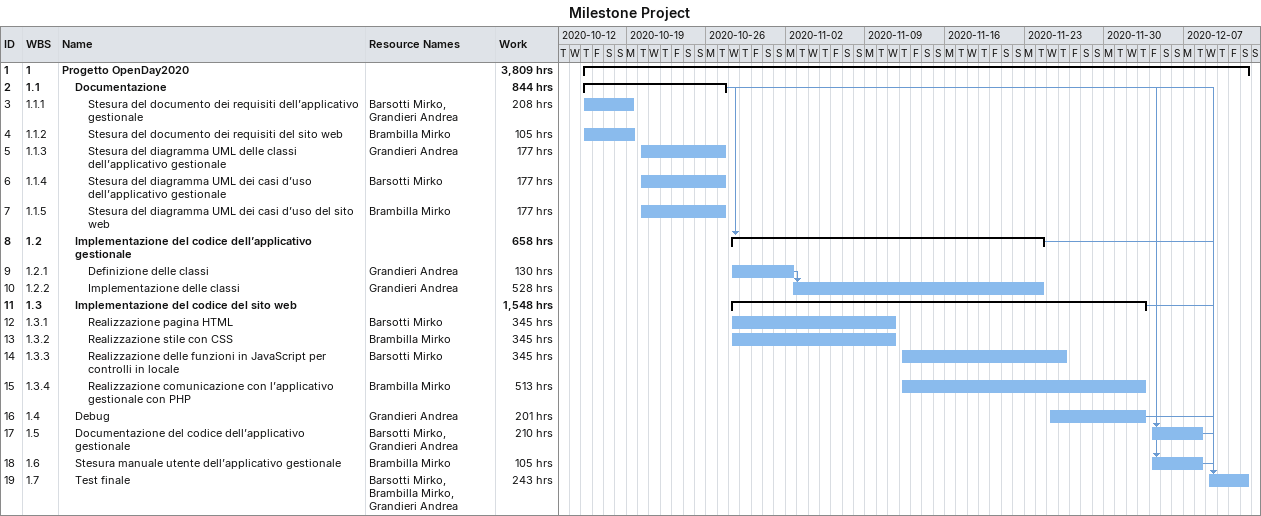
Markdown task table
Milestone Project

| ID | WBS | Task | Start | Finish | Predecessors | Resources | Work (h) |
|---|---|---|---|---|---|---|---|
| 1 | 1 | **Progetto OpenDay2020** | 2020-10-15 | 2020-12-12 |  |  | 3809 |
| 2 | 1.1 | **Documentazione** | 2020-10-15 | 2020-10-27 |  |  | 844 |
| 3 | 1.1.1 | Stesura del documento dei requisiti dell’applicativo gestionale | 2020-10-15 | 2020-10-19 |  | Barsotti Mirko, Grandieri Andrea | 208 |
| 4 | 1.1.2 | Stesura del documento dei requisiti del sito web | 2020-10-15 | 2020-10-19 |  | Brambilla Mirko | 105 |
| 5 | 1.1.3 | Stesura del diagramma UML delle classi dell’applicativo gestionale | 2020-10-20 | 2020-10-27 |  | Grandieri Andrea | 177 |
| 6 | 1.1.4 | Stesura del diagramma UML dei casi d’uso dell’applicativo gestionale | 2020-10-20 | 2020-10-27 |  | Barsotti Mirko | 177 |
| 7 | 1.1.5 | Stesura del diagramma UML dei casi d’uso del sito web | 2020-10-20 | 2020-10-27 |  | Brambilla Mirko | 177 |
| 8 | 1.2 | **Implementazione del codice dell’applicativo gestionale** | 2020-10-28 | 2020-11-24 | 2 |  | 658 |
| 9 | 1.2.1 | Definizione delle classi | 2020-10-28 | 2020-11-02 |  | Grandieri Andrea | 130 |
| 10 | 1.2.2 | Implementazione delle classi | 2020-11-02 | 2020-11-24 | 9 | Grandieri Andrea | 528 |
| 11 | 1.3 | **Implementazione del codice del sito web** | 2020-10-28 | 2020-12-03 |  |  | 1548 |
| 12 | 1.3.1 | Realizzazione pagina HTML | 2020-10-28 | 2020-11-11 |  | Barsotti Mirko | 345 |
| 13 | 1.3.2 | Realizzazione stile con CSS | 2020-10-28 | 2020-11-11 |  | Brambilla Mirko | 345 |
| 14 | 1.3.3 | Realizzazione delle funzioni in JavaScript per controlli in locale | 2020-11-12 | 2020-11-26 |  | Barsotti Mirko | 345 |
| 15 | 1.3.4 | Realizzazione comunicazione con l’applicativo gestionale con PHP | 2020-11-12 | 2020-12-03 |  | Brambilla Mirko | 513 |
| 16 | 1.4 | Debug | 2020-11-25 | 2020-12-03 |  | Grandieri Andrea | 201 |
| 17 | 1.5 | Documentazione del codice dell’applicativo gestionale | 2020-12-04 | 2020-12-08 | 16 | Barsotti Mirko, Grandieri Andrea | 210 |
| 18 | 1.6 | Stesura manuale utente dell’applicativo gestionale | 2020-12-04 | 2020-12-08 | 2, 8, 11, 16 | Brambilla Mirko | 105 |
| 19 | 1.7 | Test finale | 2020-12-09 | 2020-12-12 | 2, 8, 11, 16, 17, 18 | Barsotti Mirko, Brambilla Mirko, Grandieri Andrea | 243 |
